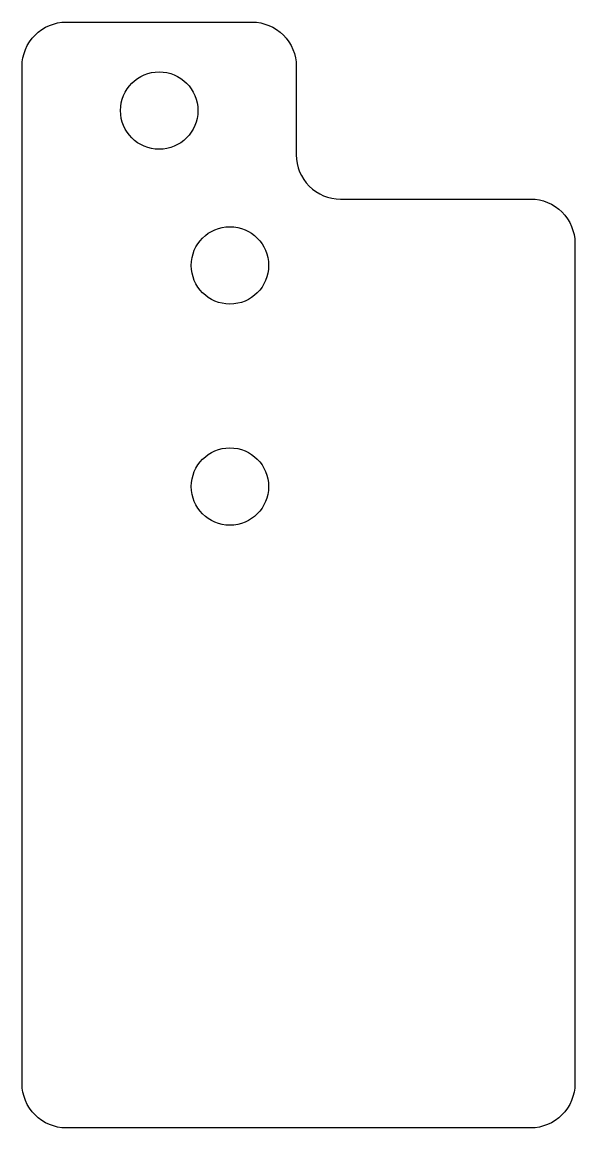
# Model space of a CAD drawing. Extents: x 1 to 26, y 1 to 51.
import ezdxf

# ---------------------------------------------------------------- set-up
doc = ezdxf.new("R2010")
doc.units = 0
doc.layers.add('WORK_LAYER', color=254, linetype='CONTINUOUS')

msp = doc.modelspace()

# ---------------------------------------------------------------- linework, layer by layer
at = {"layer": 'WORK_LAYER'}
msp.add_lwpolyline([(26, 41), (26, 3, -0.414214), (24, 1), (3, 1, -0.414214), (1, 3), (1, 49, -0.414214), (3, 51), (11.4, 51, -0.414214), (13.4, 49), (13.4, 45, 0.414214), (15.4, 43), (24, 43, -0.414214)], format="xyb", close=True, dxfattribs=at)
for centre in [(7.2, 47), (10.4, 40), (10.4, 30)]:
    msp.add_circle(centre, 1.75, dxfattribs=at)

doc.saveas('drawing.dxf')
